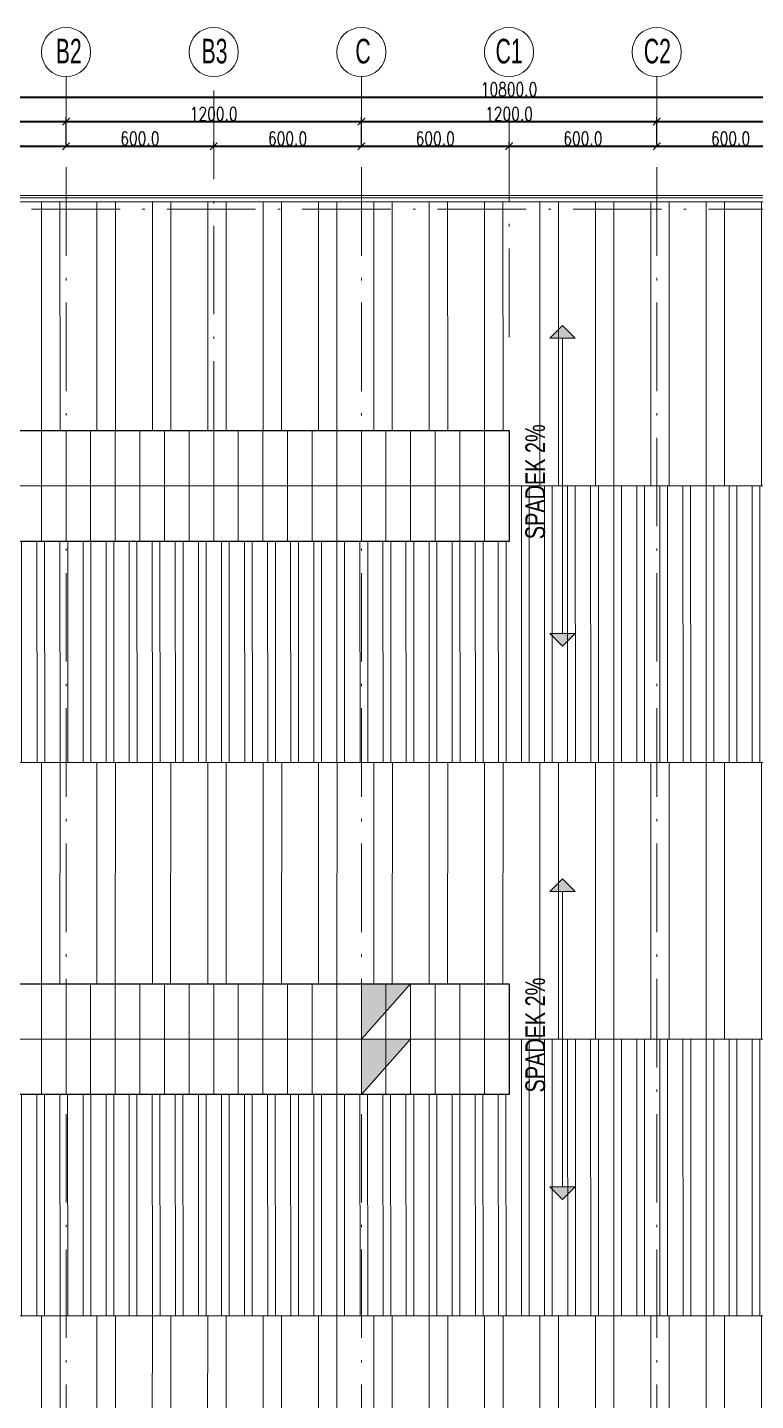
# Model space of a CAD drawing. Extents: x 6529560 to 6558080, y 5579316 to 5588131.
# Drawn here: x 6543302.3 to 6543331.9, y 5579559.8 to 5579615.6 of the extents above; entities that cross this region are included whole.
import ezdxf

# ---------------------------------------------------------------- set-up
doc = ezdxf.new("R2010")
doc.units = 0
doc.header["$MEASUREMENT"] = 0
doc.header["$PDSIZE"] = -5
doc.linetypes.add('ACAD_ISO10W100', pattern=[18, 12, -3, 0, -3])
doc.linetypes.add('GR_SOLID', pattern=[0])
doc.layers.get('0').update_dxf_attribs({"color": 2, "linetype": 'CONTINUOUS', "lineweight": 5})
doc.layers.get('Defpoints').update_dxf_attribs({"linetype": 'CONTINUOUS'})
doc.layers.add('06', color=6, linetype='CONTINUOUS')
doc.layers.add('arch_osie opisy', color=1, linetype='CONTINUOUS')
for name, color, linetype, lineweight in [('arch_opisy', 20, 'CONTINUOUS', 13), ('arch_osie', 181, 'CONTINUOUS', 5), ('arch_powierzchnia', 6, 'CONTINUOUS', 35), ('arch_sciany zewnętrzne', 94, 'CONTINUOUS', 18), ('arch_wymiary', 2, 'CONTINUOUS', 13), ('arch_zadaszenie', 76, 'CONTINUOUS', 15), ('arch_zadaszenie_raster', 76, 'CONTINUOUS', 15), ('RWA_N1', 30, 'GR_SOLID', 18)]:
    doc.layers.add(name, color=color, linetype=linetype, lineweight=lineweight)
doc.styles.get("Standard").update_dxf_attribs({"font": 'arial.ttf', "width": 0.75})
doc.styles.add('styl1', font='romans.shx', dxfattribs={"width": 0.75})
doc.dimstyles.new('wymiary hala', dxfattribs={"dimtxt": 0.55, "dimasz": 0.3, "dimexe": 0.18, "dimexo": 0.0625, "dimgap": 0.04, "dimtad": 1, "dimtoh": 1, "dimdec": 1, "dimlfac": 100, "dimzin": 0, "dimdsep": 46, "dimtxsty": 'styl1', "dimblk": 'ARCHTICK', "dimcen": 0.09, "dimadec": 0, "dimazin": 0, "dimtfac": 1, "dimtdec": 1, "dimtofl": 0, "dimtmove": 0, "dimatfit": 3, "dimldrblk": 'ARCHTICK', "dimfxl": 1, "dimtolj": 1, "dimtzin": 0, "dimarcsym": 0})
pattern_1 = [(90, (-75.1374, 0), (-2.25, 4e-16), []), (90, (-74.3874, 0.75), (-2.25, 4e-16), [])]
pattern_2 = [(90, (-75.1374, 0), (-0.9375, 2e-16), []), (90, (-74.8249, 0.3125), (-0.9375, 2e-16), [])]

# ---------------------------------------------------------------- blocks, each defined once
blk = doc.blocks.new('D2741')
at = {"layer": 'RWA_N1'}
for p, q in [((-139.017, 23.803, -6.54), (-136.767, 23.803, 0.799)), ((-139.017, 22.803, -6.54), (-136.767, 22.803, 0.799)), ((-139.017, 21.803, -6.54), (-136.767, 21.803, 0.799)), ((-139.017, 20.803, -6.54), (-136.767, 20.803, 0.799)), ((-139.017, 19.803, -6.54), (-136.767, 19.803, 0.799)), ((-139.017, 18.803, -6.54), (-136.767, 18.803, 0.799)), ((-139.017, 17.803, -6.54), (-136.767, 17.803, 0.799))]:
    blk.add_line(p, q, dxfattribs=at)
blk = doc.blocks.new('_ArchTick')
at = {"color": 0, "linetype": 'ByBlock', "const_width": 0.15}
blk.add_lwpolyline([(-0.5, -0.5), (0.5, 0.5)], dxfattribs=at)
blk = doc.blocks.new('*D169')
at = {"layer": 'arch_wymiary', "color": 0, "lineweight": -2, "transparency": 16777216}
for p, q in [((6543267.857, 5579610.83), (6543267.857, 5579612.96)), ((6543267.857, 5579612.78), (6543375.857, 5579612.78)), ((6543375.857, 5579610.843), (6543375.857, 5579612.96))]:
    blk.add_line(p, q, dxfattribs=at)
at = {"layer": 'Defpoints', "color": 0, "transparency": 16777216}
for p in [(6543375.857, 5579612.78), (6543267.857, 5579610.768), (6543375.857, 5579610.78)]:
    blk.add_point(p, dxfattribs=at)
at = {"layer": 'arch_wymiary', "color": 0, "lineweight": -2, "transparency": 16777216, "xscale": 0.3, "yscale": 0.3, "zscale": 0.3, "rotation": 180}
blk.add_blockref('_ArchTick', (6543267.857, 5579612.78), dxfattribs=at)
at = {"layer": 'arch_wymiary', "color": 0, "lineweight": -2, "transparency": 16777216, "xscale": 0.3, "yscale": 0.3, "zscale": 0.3}
blk.add_blockref('_ArchTick', (6543375.857, 5579612.78), dxfattribs=at)
at = {"layer": 'arch_wymiary', "color": 0, "transparency": 16777216, "insert": (6543321.857, 5579613.095), "char_height": 0.55, "attachment_point": 5, "style": 'styl1'}
blk.add_mtext('\\A1;10800.0', dxfattribs=at)
blk = doc.blocks.new('*D173')
at = {"layer": 'arch_wymiary', "color": 0, "lineweight": -2, "transparency": 16777216}
for p, q in [((6543327.857, 5579610.843), (6543327.857, 5579611.96)), ((6543339.857, 5579611.78), (6543327.857, 5579611.78)), ((6543339.857, 5579610.843), (6543339.857, 5579611.96))]:
    blk.add_line(p, q, dxfattribs=at)
at = {"layer": 'Defpoints', "color": 0, "transparency": 16777216}
for p in [(6543327.857, 5579611.78), (6543327.857, 5579610.78), (6543339.857, 5579610.78)]:
    blk.add_point(p, dxfattribs=at)
at = {"layer": 'arch_wymiary', "color": 0, "lineweight": -2, "transparency": 16777216, "xscale": 0.3, "yscale": 0.3, "zscale": 0.3, "rotation": 180}
blk.add_blockref('_ArchTick', (6543327.857, 5579611.78), dxfattribs=at)
at = {"layer": 'arch_wymiary', "color": 0, "lineweight": -2, "transparency": 16777216, "xscale": 0.3, "yscale": 0.3, "zscale": 0.3}
blk.add_blockref('_ArchTick', (6543339.857, 5579611.78), dxfattribs=at)
at = {"layer": 'arch_wymiary', "color": 0, "transparency": 16777216, "insert": (6543333.857, 5579612.095), "char_height": 0.55, "attachment_point": 5, "style": 'styl1'}
blk.add_mtext('\\A1;1200.0', dxfattribs=at)
blk = doc.blocks.new('*D174')
at = {"layer": 'arch_wymiary', "color": 0, "lineweight": -2, "transparency": 16777216}
for p, q in [((6543315.857, 5579610.843), (6543315.857, 5579611.96)), ((6543327.857, 5579611.78), (6543315.857, 5579611.78)), ((6543327.857, 5579610.843), (6543327.857, 5579611.96))]:
    blk.add_line(p, q, dxfattribs=at)
at = {"layer": 'Defpoints', "color": 0, "transparency": 16777216}
for p in [(6543315.857, 5579611.78), (6543315.857, 5579610.78), (6543327.857, 5579610.78)]:
    blk.add_point(p, dxfattribs=at)
at = {"layer": 'arch_wymiary', "color": 0, "lineweight": -2, "transparency": 16777216, "xscale": 0.3, "yscale": 0.3, "zscale": 0.3, "rotation": 180}
blk.add_blockref('_ArchTick', (6543315.857, 5579611.78), dxfattribs=at)
at = {"layer": 'arch_wymiary', "color": 0, "lineweight": -2, "transparency": 16777216, "xscale": 0.3, "yscale": 0.3, "zscale": 0.3}
blk.add_blockref('_ArchTick', (6543327.857, 5579611.78), dxfattribs=at)
at = {"layer": 'arch_wymiary', "color": 0, "transparency": 16777216, "insert": (6543321.857, 5579612.095), "char_height": 0.55, "attachment_point": 5, "style": 'styl1'}
blk.add_mtext('\\A1;1200.0', dxfattribs=at)
blk = doc.blocks.new('*D175')
at = {"layer": 'arch_wymiary', "color": 0, "lineweight": -2, "transparency": 16777216}
for p, q in [((6543303.857, 5579610.843), (6543303.857, 5579611.96)), ((6543315.857, 5579611.78), (6543303.857, 5579611.78)), ((6543315.857, 5579610.843), (6543315.857, 5579611.96))]:
    blk.add_line(p, q, dxfattribs=at)
at = {"layer": 'Defpoints', "color": 0, "transparency": 16777216}
for p in [(6543303.857, 5579611.78), (6543303.857, 5579610.78), (6543315.857, 5579610.78)]:
    blk.add_point(p, dxfattribs=at)
at = {"layer": 'arch_wymiary', "color": 0, "lineweight": -2, "transparency": 16777216, "xscale": 0.3, "yscale": 0.3, "zscale": 0.3, "rotation": 180}
blk.add_blockref('_ArchTick', (6543303.857, 5579611.78), dxfattribs=at)
at = {"layer": 'arch_wymiary', "color": 0, "lineweight": -2, "transparency": 16777216, "xscale": 0.3, "yscale": 0.3, "zscale": 0.3}
blk.add_blockref('_ArchTick', (6543315.857, 5579611.78), dxfattribs=at)
at = {"layer": 'arch_wymiary', "color": 0, "transparency": 16777216, "insert": (6543309.857, 5579612.095), "char_height": 0.55, "attachment_point": 5, "style": 'styl1'}
blk.add_mtext('\\A1;1200.0', dxfattribs=at)
blk = doc.blocks.new('*D176')
at = {"layer": 'arch_wymiary', "color": 0, "lineweight": -2, "transparency": 16777216}
for p, q in [((6543291.857, 5579610.83), (6543291.857, 5579611.96)), ((6543303.857, 5579611.78), (6543291.857, 5579611.78)), ((6543303.857, 5579610.843), (6543303.857, 5579611.96))]:
    blk.add_line(p, q, dxfattribs=at)
at = {"layer": 'Defpoints', "color": 0, "transparency": 16777216}
for p in [(6543291.857, 5579611.78), (6543291.857, 5579610.768), (6543303.857, 5579610.78)]:
    blk.add_point(p, dxfattribs=at)
at = {"layer": 'arch_wymiary', "color": 0, "lineweight": -2, "transparency": 16777216, "xscale": 0.3, "yscale": 0.3, "zscale": 0.3, "rotation": 180}
blk.add_blockref('_ArchTick', (6543291.857, 5579611.78), dxfattribs=at)
at = {"layer": 'arch_wymiary', "color": 0, "lineweight": -2, "transparency": 16777216, "xscale": 0.3, "yscale": 0.3, "zscale": 0.3}
blk.add_blockref('_ArchTick', (6543303.857, 5579611.78), dxfattribs=at)
at = {"layer": 'arch_wymiary', "color": 0, "transparency": 16777216, "insert": (6543297.857, 5579612.095), "char_height": 0.55, "attachment_point": 5, "style": 'styl1'}
blk.add_mtext('\\A1;1200.0', dxfattribs=at)
blk = doc.blocks.new('*D184')
at = {"layer": 'arch_wymiary', "color": 0, "lineweight": -2, "transparency": 16777216}
for p, q in [((6543297.857, 5579610.843), (6543297.857, 5579610.96)), ((6543297.857, 5579610.78), (6543303.857, 5579610.78)), ((6543303.857, 5579610.843), (6543303.857, 5579610.96))]:
    blk.add_line(p, q, dxfattribs=at)
at = {"layer": 'Defpoints', "color": 0, "transparency": 16777216}
for p in [(6543297.857, 5579610.78), (6543303.857, 5579610.78), (6543303.857, 5579610.78)]:
    blk.add_point(p, dxfattribs=at)
at = {"layer": 'arch_wymiary', "color": 0, "lineweight": -2, "transparency": 16777216, "xscale": 0.3, "yscale": 0.3, "zscale": 0.3, "rotation": 180}
blk.add_blockref('_ArchTick', (6543297.857, 5579610.78), dxfattribs=at)
at = {"layer": 'arch_wymiary', "color": 0, "lineweight": -2, "transparency": 16777216, "xscale": 0.3, "yscale": 0.3, "zscale": 0.3}
blk.add_blockref('_ArchTick', (6543303.857, 5579610.78), dxfattribs=at)
at = {"layer": 'arch_wymiary', "color": 0, "transparency": 16777216, "insert": (6543300.857, 5579611.095), "char_height": 0.55, "attachment_point": 5, "style": 'styl1'}
blk.add_mtext('\\A1;600.0', dxfattribs=at)
blk = doc.blocks.new('*D185')
at = {"layer": 'arch_wymiary', "color": 0, "lineweight": -2, "transparency": 16777216}
for p, q in [((6543303.857, 5579610.843), (6543303.857, 5579610.96)), ((6543303.857, 5579610.78), (6543309.857, 5579610.78)), ((6543309.857, 5579610.843), (6543309.857, 5579610.96))]:
    blk.add_line(p, q, dxfattribs=at)
at = {"layer": 'Defpoints', "color": 0, "transparency": 16777216}
for p in [(6543303.857, 5579610.78), (6543309.857, 5579610.78), (6543309.857, 5579610.78)]:
    blk.add_point(p, dxfattribs=at)
at = {"layer": 'arch_wymiary', "color": 0, "lineweight": -2, "transparency": 16777216, "xscale": 0.3, "yscale": 0.3, "zscale": 0.3, "rotation": 180}
blk.add_blockref('_ArchTick', (6543303.857, 5579610.78), dxfattribs=at)
at = {"layer": 'arch_wymiary', "color": 0, "lineweight": -2, "transparency": 16777216, "xscale": 0.3, "yscale": 0.3, "zscale": 0.3}
blk.add_blockref('_ArchTick', (6543309.857, 5579610.78), dxfattribs=at)
at = {"layer": 'arch_wymiary', "color": 0, "transparency": 16777216, "insert": (6543306.857, 5579611.095), "char_height": 0.55, "attachment_point": 5, "style": 'styl1'}
blk.add_mtext('\\A1;600.0', dxfattribs=at)
blk = doc.blocks.new('*D186')
at = {"layer": 'arch_wymiary', "color": 0, "lineweight": -2, "transparency": 16777216}
for p, q in [((6543309.857, 5579610.843), (6543309.857, 5579610.96)), ((6543309.857, 5579610.78), (6543315.857, 5579610.78)), ((6543315.857, 5579610.843), (6543315.857, 5579610.96))]:
    blk.add_line(p, q, dxfattribs=at)
at = {"layer": 'Defpoints', "color": 0, "transparency": 16777216}
for p in [(6543309.857, 5579610.78), (6543315.857, 5579610.78), (6543315.857, 5579610.78)]:
    blk.add_point(p, dxfattribs=at)
at = {"layer": 'arch_wymiary', "color": 0, "lineweight": -2, "transparency": 16777216, "xscale": 0.3, "yscale": 0.3, "zscale": 0.3, "rotation": 180}
blk.add_blockref('_ArchTick', (6543309.857, 5579610.78), dxfattribs=at)
at = {"layer": 'arch_wymiary', "color": 0, "lineweight": -2, "transparency": 16777216, "xscale": 0.3, "yscale": 0.3, "zscale": 0.3}
blk.add_blockref('_ArchTick', (6543315.857, 5579610.78), dxfattribs=at)
at = {"layer": 'arch_wymiary', "color": 0, "transparency": 16777216, "insert": (6543312.857, 5579611.095), "char_height": 0.55, "attachment_point": 5, "style": 'styl1'}
blk.add_mtext('\\A1;600.0', dxfattribs=at)
blk = doc.blocks.new('*D187')
at = {"layer": 'arch_wymiary', "color": 0, "lineweight": -2, "transparency": 16777216}
for p, q in [((6543315.857, 5579610.843), (6543315.857, 5579610.96)), ((6543315.857, 5579610.78), (6543321.857, 5579610.78)), ((6543321.857, 5579610.843), (6543321.857, 5579610.96))]:
    blk.add_line(p, q, dxfattribs=at)
at = {"layer": 'Defpoints', "color": 0, "transparency": 16777216}
for p in [(6543315.857, 5579610.78), (6543321.857, 5579610.78), (6543321.857, 5579610.78)]:
    blk.add_point(p, dxfattribs=at)
at = {"layer": 'arch_wymiary', "color": 0, "lineweight": -2, "transparency": 16777216, "xscale": 0.3, "yscale": 0.3, "zscale": 0.3, "rotation": 180}
blk.add_blockref('_ArchTick', (6543315.857, 5579610.78), dxfattribs=at)
at = {"layer": 'arch_wymiary', "color": 0, "lineweight": -2, "transparency": 16777216, "xscale": 0.3, "yscale": 0.3, "zscale": 0.3}
blk.add_blockref('_ArchTick', (6543321.857, 5579610.78), dxfattribs=at)
at = {"layer": 'arch_wymiary', "color": 0, "transparency": 16777216, "insert": (6543318.857, 5579611.095), "char_height": 0.55, "attachment_point": 5, "style": 'styl1'}
blk.add_mtext('\\A1;600.0', dxfattribs=at)
blk = doc.blocks.new('*D188')
at = {"layer": 'arch_wymiary', "color": 0, "lineweight": -2, "transparency": 16777216}
for p, q in [((6543321.857, 5579610.843), (6543321.857, 5579610.96)), ((6543321.857, 5579610.78), (6543327.857, 5579610.78)), ((6543327.857, 5579610.843), (6543327.857, 5579610.96))]:
    blk.add_line(p, q, dxfattribs=at)
at = {"layer": 'Defpoints', "color": 0, "transparency": 16777216}
for p in [(6543321.857, 5579610.78), (6543327.857, 5579610.78), (6543327.857, 5579610.78)]:
    blk.add_point(p, dxfattribs=at)
at = {"layer": 'arch_wymiary', "color": 0, "lineweight": -2, "transparency": 16777216, "xscale": 0.3, "yscale": 0.3, "zscale": 0.3, "rotation": 180}
blk.add_blockref('_ArchTick', (6543321.857, 5579610.78), dxfattribs=at)
at = {"layer": 'arch_wymiary', "color": 0, "lineweight": -2, "transparency": 16777216, "xscale": 0.3, "yscale": 0.3, "zscale": 0.3}
blk.add_blockref('_ArchTick', (6543327.857, 5579610.78), dxfattribs=at)
at = {"layer": 'arch_wymiary', "color": 0, "transparency": 16777216, "insert": (6543324.857, 5579611.095), "char_height": 0.55, "attachment_point": 5, "style": 'styl1'}
blk.add_mtext('\\A1;600.0', dxfattribs=at)
blk = doc.blocks.new('*D189')
at = {"layer": 'arch_wymiary', "color": 0, "lineweight": -2, "transparency": 16777216}
for p, q in [((6543327.857, 5579610.843), (6543327.857, 5579610.96)), ((6543327.857, 5579610.78), (6543333.857, 5579610.78)), ((6543333.857, 5579610.843), (6543333.857, 5579610.96))]:
    blk.add_line(p, q, dxfattribs=at)
at = {"layer": 'Defpoints', "color": 0, "transparency": 16777216}
for p in [(6543327.857, 5579610.78), (6543333.857, 5579610.78), (6543333.857, 5579610.78)]:
    blk.add_point(p, dxfattribs=at)
at = {"layer": 'arch_wymiary', "color": 0, "lineweight": -2, "transparency": 16777216, "xscale": 0.3, "yscale": 0.3, "zscale": 0.3, "rotation": 180}
blk.add_blockref('_ArchTick', (6543327.857, 5579610.78), dxfattribs=at)
at = {"layer": 'arch_wymiary', "color": 0, "lineweight": -2, "transparency": 16777216, "xscale": 0.3, "yscale": 0.3, "zscale": 0.3}
blk.add_blockref('_ArchTick', (6543333.857, 5579610.78), dxfattribs=at)
at = {"layer": 'arch_wymiary', "color": 0, "transparency": 16777216, "insert": (6543330.857, 5579611.095), "char_height": 0.55, "attachment_point": 5, "style": 'styl1'}
blk.add_mtext('\\A1;600.0', dxfattribs=at)

msp = doc.modelspace()

# ---------------------------------------------------------------- hatches: boundary and pattern name
at = {"layer": 'arch_opisy', "linetype": 'GR_SOLID'}
for points in [[(6543323.5091, 5579602.9711), (6543324.0262, 5579603.4883), (6543324.5434, 5579602.9711)], [(6543323.5091, 5579590.9711), (6543324.0262, 5579590.454), (6543324.5434, 5579590.9711)], [(6543323.5114, 5579580.4716), (6543324.0285, 5579580.9888), (6543324.5457, 5579580.4716)], [(6543323.5114, 5579568.4716), (6543324.0285, 5579567.9545), (6543324.5457, 5579568.4716)]]:
    msp.add_hatch(color=8, dxfattribs=at).paths.add_polyline_path(points)
at = {"layer": 'arch_zadaszenie_raster'}
h = msp.add_hatch(dxfattribs=at)
h.set_pattern_fill('ANSI32,_O', color=256, scale=6, angle=45)
h.set_pattern_definition(pattern_1)
h.paths.add_polyline_path([(6543267.5571, 5579608.5202), (6543376.1571, 5579608.5202), (6543376.1571, 5579596.9702), (6543267.5571, 5579596.9702)])
h.paths.add_polyline_path([(6543357.8771, 5579602.7262), (6543360.4371, 5579602.7262), (6543360.4371, 5579600.8662), (6543357.8771, 5579600.8662)], flags=16)
h.paths.add_polyline_path([(6543345.8771, 5579602.7267), (6543348.4371, 5579602.7267), (6543348.4371, 5579600.8667), (6543345.8771, 5579600.8667)], flags=16)
h.paths.add_polyline_path([(6543333.8771, 5579602.7262), (6543336.4371, 5579602.7262), (6543336.4371, 5579600.8662), (6543333.8771, 5579600.8662)], flags=16)
h.paths.add_polyline_path([(6543282.8571, 5579599.2202), (6543321.8571, 5579599.2202), (6543321.8571, 5579596.9702), (6543282.8571, 5579596.9702)])
h = msp.add_hatch(dxfattribs=at)
h.set_pattern_fill('ANSI32,_O', color=256, scale=2.5, angle=45)
h.set_pattern_definition(pattern_2)
h.paths.add_polyline_path([(6543376.1571, 5579596.9697), (6543267.5571, 5579596.9697), (6543267.5571, 5579585.7202), (6543376.1571, 5579585.7202)])
h.paths.add_polyline_path([(6543339.8771, 5579593.0739), (6543342.4371, 5579593.0739), (6543342.4371, 5579591.2139), (6543339.8771, 5579591.2139)], flags=16)
h.paths.add_polyline_path([(6543351.8771, 5579593.0739), (6543354.4371, 5579593.0739), (6543354.4371, 5579591.2139), (6543351.8771, 5579591.2139)], flags=16)
h.paths.add_polyline_path([(6543363.8771, 5579593.0739), (6543366.4371, 5579593.0739), (6543366.4371, 5579591.2139), (6543363.8771, 5579591.2139)], flags=16)
h.paths.add_polyline_path([(6543282.8571, 5579596.9702), (6543321.8571, 5579596.9702), (6543321.8571, 5579594.7124), (6543282.8571, 5579594.7124)])
h = msp.add_hatch(dxfattribs=at)
h.set_pattern_fill('ANSI32,_O', color=256, scale=6, angle=45)
h.set_pattern_definition(pattern_1)
h.paths.add_polyline_path([(6543267.5571, 5579585.7199), (6543376.1571, 5579585.7199), (6543376.1571, 5579574.4702), (6543267.5571, 5579574.4702)])
h.paths.add_polyline_path([(6543357.8771, 5579580.2262), (6543360.4371, 5579580.2262), (6543360.4371, 5579578.3662), (6543357.8771, 5579578.3662)], flags=16)
h.paths.add_polyline_path([(6543345.8771, 5579580.2267), (6543348.4371, 5579580.2267), (6543348.4371, 5579578.3667), (6543345.8771, 5579578.3667)], flags=16)
h.paths.add_polyline_path([(6543333.8771, 5579580.2262), (6543336.4371, 5579580.2262), (6543336.4371, 5579578.3662), (6543333.8771, 5579578.3662)], flags=16)
h.paths.add_polyline_path([(6543282.8571, 5579576.7203), (6543321.8571, 5579576.7194), (6543321.8571, 5579574.4702), (6543282.8571, 5579574.4712)], flags=16)
h = msp.add_hatch(dxfattribs=at)
h.set_pattern_fill('ANSI32,_O', color=256, scale=2.5, angle=45)
h.set_pattern_definition(pattern_2)
h.paths.add_polyline_path([(6543376.1571, 5579574.4702), (6543267.5571, 5579574.4702), (6543267.5571, 5579563.2202), (6543376.1571, 5579563.2202)])
h.paths.add_polyline_path([(6543339.8771, 5579570.5739), (6543342.4371, 5579570.5739), (6543342.4371, 5579568.7139), (6543339.8771, 5579568.7139)], flags=16)
h.paths.add_polyline_path([(6543351.8771, 5579570.5739), (6543354.4371, 5579570.5739), (6543354.4371, 5579568.7139), (6543351.8771, 5579568.7139)], flags=16)
h.paths.add_polyline_path([(6543363.8771, 5579570.5739), (6543366.4371, 5579570.5739), (6543366.4371, 5579568.7139), (6543363.8771, 5579568.7139)], flags=16)
h.paths.add_polyline_path([(6543282.8571, 5579574.4712), (6543321.8571, 5579574.4702), (6543321.8571, 5579572.2193), (6543282.8571, 5579572.2202)])
h = msp.add_hatch(dxfattribs=at)
h.set_pattern_fill('ANSI32,_O', color=256, scale=6, angle=45)
h.set_pattern_definition(pattern_1)
h.paths.add_polyline_path([(6543267.5571, 5579563.2196), (6543376.1571, 5579563.2196), (6543376.1571, 5579551.9702), (6543267.5571, 5579551.9702)])
h.paths.add_polyline_path([(6543357.8771, 5579557.7262), (6543360.4371, 5579557.7262), (6543360.4371, 5579555.8662), (6543357.8771, 5579555.8662)], flags=16)
h.paths.add_polyline_path([(6543345.8771, 5579557.7267), (6543348.4371, 5579557.7267), (6543348.4371, 5579555.8667), (6543345.8771, 5579555.8667)], flags=16)
h.paths.add_polyline_path([(6543333.8771, 5579557.7265), (6543336.4371, 5579557.7265), (6543336.4371, 5579555.8665), (6543333.8771, 5579555.8665)], flags=16)
h.paths.add_polyline_path([(6543282.8571, 5579554.2197), (6543321.8571, 5579554.2197), (6543321.8571, 5579551.9702), (6543282.8571, 5579551.9702)])

# ---------------------------------------------------------------- linework, layer by layer
at = {"layer": '06', "elevation": -7.3391}
for points in [[(6543282.8571, 5579599.2202), (6543321.8571, 5579599.2202), (6543321.8571, 5579594.7124), (6543282.8571, 5579594.7124)], [(6543282.8571, 5579576.7202), (6543321.8571, 5579576.7202), (6543321.8571, 5579572.2202), (6543282.8571, 5579572.2202)]]:
    msp.add_lwpolyline(points, close=True, dxfattribs=at)
at = {"layer": 'arch_opisy', "color": 8}
for p, q in [((6543324.0262, 5579596.9711), (6543324.0262, 5579602.9711)), ((6543324.0262, 5579596.9711), (6543324.0262, 5579590.9711)), ((6543324.0285, 5579574.4716), (6543324.0285, 5579580.4716)), ((6543324.0285, 5579574.4716), (6543324.0285, 5579568.4716))]:
    msp.add_line(p, q, dxfattribs=at)
at = {"layer": 'arch_opisy', "color": 8, "extrusion": (0, 0, -1)}
for points in [[(-6543323.5091, 5579602.9711), (-6543324.5434, 5579602.9711), (-6543324.0262, 5579603.4883), (-6543323.5091, 5579602.9711)], [(-6543323.5091, 5579590.9711), (-6543324.5434, 5579590.9711), (-6543324.0262, 5579590.454), (-6543323.5091, 5579590.9711)], [(-6543323.5114, 5579580.4716), (-6543324.5457, 5579580.4716), (-6543324.0285, 5579580.9888), (-6543323.5114, 5579580.4716)], [(-6543323.5114, 5579568.4716), (-6543324.5457, 5579568.4716), (-6543324.0285, 5579567.9545), (-6543323.5114, 5579568.4716)]]:
    msp.add_lwpolyline(points, dxfattribs=at)
at = {"layer": 'arch_osie', "linetype": 'ACAD_ISO10W100', "ltscale": 0.3, "extrusion": (-4.94832e-09, -8.0265e-10, 1)}
for points in [[(6543303.8571, 5579501.825), (6543303.8571, 5579613.6084)], [(6543309.8571, 5579598.4452), (6543309.8571, 5579613.6084)], [(6543315.8571, 5579501.825), (6543315.8571, 5579613.6084)], [(6543321.8571, 5579603.0202), (6543321.8571, 5579613.6084)], [(6543327.8571, 5579501.825), (6543327.8571, 5579613.6084)], [(6543258.4571, 5579608.2202), (6543385.2571, 5579608.2202)], [(6543258.4571, 5579585.7201), (6543385.2571, 5579585.7201)], [(6543258.4571, 5579563.2202), (6543385.2571, 5579563.2202)]]:
    msp.add_lwpolyline(points, dxfattribs=at)
at = {"layer": 'arch_osie'}
for centre in [(6543303.8571, 5579614.6084, 6.5405), (6543309.8571, 5579614.6084, 6.5405), (6543315.8571, 5579614.6084, 6.5405), (6543321.8571, 5579614.6084, 6.5405), (6543327.8571, 5579614.6084, 6.5405)]:
    msp.add_circle(centre, 1, dxfattribs=at)
at = {"layer": 'arch_powierzchnia'}
for points in [[(6543263.2971, 5579612.7802), (6543380.4171, 5579612.7802), (6543380.4171, 5579502.4102), (6543263.2971, 5579502.4102)], [(6543264.2971, 5579611.7802), (6543379.4171, 5579611.7802), (6543379.4171, 5579503.4102), (6543264.2971, 5579503.4102)], [(6543265.2971, 5579610.7802), (6543378.4171, 5579610.7802), (6543378.4171, 5579504.4102), (6543265.2971, 5579504.4102)]]:
    msp.add_lwpolyline(points, close=True, dxfattribs=at)
at = {"layer": 'arch_sciany zewnętrzne'}
for points in [[(6543267.2971, 5579608.7802), (6543376.4171, 5579608.7802), (6543376.4171, 5579506.4102), (6543267.2971, 5579506.4102)], [(6543267.3972, 5579608.6802), (6543267.3972, 5579517.9701), (6543376.3171, 5579517.9701), (6543376.3171, 5579608.6802)], [(6543267.5572, 5579608.5202), (6543267.5572, 5579518.2102), (6543376.1571, 5579518.2102), (6543376.1571, 5579608.5202)]]:
    msp.add_lwpolyline(points, close=True, dxfattribs=at)
at = {"layer": 'arch_zadaszenie'}
for points in [[(6543267.5571, 5579608.5202), (6543376.1571, 5579608.5202), (6543376.1571, 5579596.9702), (6543267.5571, 5579596.9702)], [(6543376.1571, 5579596.9697), (6543267.5571, 5579596.9697), (6543267.5571, 5579585.7202), (6543376.1571, 5579585.7202)], [(6543267.5571, 5579585.7199), (6543376.1571, 5579585.7199), (6543376.1571, 5579574.4702), (6543267.5571, 5579574.4702)], [(6543376.1571, 5579574.4702), (6543267.5571, 5579574.4702), (6543267.5571, 5579563.2202), (6543376.1571, 5579563.2202)], [(6543267.5571, 5579563.2196), (6543376.1571, 5579563.2196), (6543376.1571, 5579551.9702), (6543267.5571, 5579551.9702)]]:
    msp.add_lwpolyline(points, close=True, dxfattribs=at)
at = {"layer": 'arch_zadaszenie', "elevation": -7.3391}
for points in [[(6543282.8571, 5579599.2202), (6543321.8571, 5579599.2202), (6543321.8571, 5579596.9702), (6543282.8571, 5579596.9702)], [(6543282.8571, 5579596.9702), (6543321.8571, 5579596.9702), (6543321.8571, 5579594.7124), (6543282.8571, 5579594.7124)], [(6543282.8571, 5579576.7203), (6543321.8571, 5579576.7194), (6543321.8571, 5579574.4702), (6543282.8571, 5579574.4712)], [(6543282.8571, 5579574.4712), (6543321.8571, 5579574.4702), (6543321.8571, 5579572.2193), (6543282.8571, 5579572.2202)]]:
    msp.add_lwpolyline(points, close=True, dxfattribs=at)
at = {"layer": 'RWA_N1'}
for points in [[(6543297.8571, 5579596.9702), (6543303.8571, 5579596.9702), (6543303.8571, 5579599.2202), (6543297.8571, 5579599.2202), (6543297.8571, 5579596.9702)], [(6543303.8571, 5579596.9702), (6543309.8571, 5579596.9702), (6543309.8571, 5579599.2202), (6543303.8571, 5579599.2202), (6543303.8571, 5579596.9702)], [(6543309.8571, 5579596.9702), (6543315.8571, 5579596.9702), (6543315.8571, 5579599.2202), (6543309.8571, 5579599.2202), (6543309.8571, 5579596.9702)], [(6543315.8571, 5579596.9702), (6543321.8571, 5579596.9702), (6543321.8571, 5579599.2202), (6543315.8571, 5579599.2202), (6543315.8571, 5579596.9702)], [(6543297.8571, 5579594.7124), (6543303.8571, 5579594.7124), (6543303.8571, 5579596.9702), (6543297.8571, 5579596.9702), (6543297.8571, 5579594.7124)], [(6543303.8571, 5579594.7124), (6543309.8571, 5579594.7124), (6543309.8571, 5579596.9702), (6543303.8571, 5579596.9702), (6543303.8571, 5579594.7124)], [(6543309.8571, 5579594.7124), (6543315.8571, 5579594.7124), (6543315.8571, 5579596.9702), (6543309.8571, 5579596.9702), (6543309.8571, 5579594.7124)], [(6543315.8571, 5579594.7124), (6543321.8571, 5579594.7124), (6543321.8571, 5579596.9702), (6543315.8571, 5579596.9702), (6543315.8571, 5579594.7124)], [(6543297.8571, 5579574.4702), (6543303.8571, 5579574.4702), (6543303.8571, 5579576.7194), (6543297.8571, 5579576.7194), (6543297.8571, 5579574.4702)], [(6543303.8571, 5579574.4702), (6543309.8571, 5579574.4702), (6543309.8571, 5579576.7194), (6543303.8571, 5579576.7194), (6543303.8571, 5579574.4702)], [(6543309.8571, 5579574.4702), (6543315.8571, 5579574.4702), (6543315.8571, 5579576.7194), (6543309.8571, 5579576.7194), (6543309.8571, 5579574.4702)], [(6543315.8571, 5579574.4702), (6543321.8571, 5579574.4702), (6543321.8571, 5579576.7194), (6543315.8571, 5579576.7194), (6543315.8571, 5579574.4702)], [(6543297.8571, 5579572.2193), (6543303.8571, 5579572.2193), (6543303.8571, 5579574.4702), (6543297.8571, 5579574.4702), (6543297.8571, 5579572.2193)], [(6543303.8571, 5579572.2193), (6543309.8571, 5579572.2193), (6543309.8571, 5579574.4702), (6543303.8571, 5579574.4702), (6543303.8571, 5579572.2193)], [(6543309.8571, 5579572.2193), (6543315.8571, 5579572.2193), (6543315.8571, 5579574.4702), (6543309.8571, 5579574.4702), (6543309.8571, 5579572.2193)], [(6543315.8571, 5579572.2193), (6543321.8571, 5579572.2193), (6543321.8571, 5579574.4702), (6543315.8571, 5579574.4702), (6543315.8571, 5579572.2193)]]:
    msp.add_lwpolyline(points, dxfattribs=at)
at = {"layer": 'RWA_N1', "extrusion": (0, 0, -1)}
for points in [[(-6543317.8571, 5579576.7194), (-6543315.8571, 5579574.4702), (-6543315.8571, 5579576.7194), (-6543317.8571, 5579576.7194)], [(-6543317.8571, 5579574.4702), (-6543315.8571, 5579572.2193), (-6543315.8571, 5579574.4702), (-6543317.8571, 5579574.4702)]]:
    msp.add_lwpolyline(points, dxfattribs=at)
for points in [[(-6543317.8571, 5579576.7194, 0.8355), (-6543315.8571, 5579574.4702, 0.8355), (-6543317.8571, 5579576.7194, 0.8355), (-6543315.8571, 5579576.7194, 0.8355)], [(-6543317.8571, 5579574.4702, 0.7986), (-6543315.8571, 5579572.2193, 0.7986), (-6543317.8571, 5579574.4702, 0.7986), (-6543315.8571, 5579574.4702, 0.7986)]]:
    msp.add_solid(points, dxfattribs=at)

# ---------------------------------------------------------------- block references
at = {"layer": 'RWA_N1', "rotation": 90}
for p in [(6543321.6602, 5579735.9872, -8.1377), (6543327.6602, 5579735.9872, -8.1377), (6543333.6602, 5579735.9872, -8.1377), (6543339.6602, 5579735.9872, -8.1377), (6543321.6602, 5579733.7368, -0.7986), (6543327.6602, 5579733.7368, -0.7986), (6543333.6602, 5579733.7368, -0.7986), (6543339.6602, 5579733.7368, -0.7986), (6543321.6602, 5579713.4864, 6.5405), (6543327.6602, 5579713.4864, 6.5405), (6543333.6602, 5579713.4864, 6.5405), (6543339.6602, 5579713.4864, 6.5405), (6543321.6602, 5579711.2368, -0.7986), (6543327.6602, 5579711.2368, -0.7986), (6543333.6602, 5579711.2368, -0.7986), (6543339.6602, 5579711.2368, -0.7986)]:
    msp.add_blockref('D2741', p, dxfattribs=at)

# ---------------------------------------------------------------- texts
at = {"layer": 'arch_opisy', "color": 8, "width": 0.722959}
for p in [(6543323.3198, 5579594.8021, 21.2187), (6543323.3221, 5579572.3026, 28.5578)]:
    msp.add_text('SPADEK 2%', height=0.8, rotation=90, dxfattribs=at).set_placement(p)
at = {"layer": 'arch_osie opisy', "char_height": 1, "width": 1.5, "attachment_point": 1}
for s, insert in [('{\\fArial Narrow|b0|i0|c238|p34;B2}', (6543303.443, 5579615.1464, 6.5405)), ('{\\fArial Narrow|b0|i0|c238|p34;B3}', (6543309.3656, 5579615.1464, 6.5405)), ('{\\fArial Narrow|b0|i0|c238|p34;C}', (6543315.6148, 5579615.1464, 6.5405)), ('{\\fArial Narrow|b0|i0|c238|p34;C1}', (6543321.3105, 5579615.1464, 6.5405)), ('{\\fArial Narrow|b0|i0|c238|p34;C2}', (6543327.3355, 5579615.1464, 6.5405))]:
    msp.add_mtext(s, dxfattribs=dict(at, insert=insert))

# ---------------------------------------------------------------- dimensions: what is measured, and where the dimension line sits
at = {"layer": 'arch_wymiary'}
dim = msp.add_linear_dim(base=(6543375.8571, 5579612.7802), p1=(6543267.8571, 5579610.7677, 6.5405), p2=(6543375.8571, 5579610.7802, 6.5405), dimstyle='wymiary hala', dxfattribs=at)
dim.commit()
dim.dimension.update_dxf_attribs({"geometry": '*D169', "text_midpoint": (6543321.8571, 5579613.0952)})
for base, p1, p2, picture, middle in [((6543291.8571, 5579611.7802), (6543303.8571, 5579610.7802, 6.5405), (6543291.8571, 5579610.7677, 6.5405), '*D176', (6543297.8571, 5579612.0952)), ((6543303.8571, 5579611.7802), (6543315.8571, 5579610.7802, 6.5405), (6543303.8571, 5579610.7802, 6.5405), '*D175', (6543309.8571, 5579612.0952)), ((6543315.8571, 5579611.7802), (6543327.8571, 5579610.7802, 6.5405), (6543315.8571, 5579610.7802, 6.5405), '*D174', (6543321.8571, 5579612.0952)), ((6543327.8571, 5579611.7802), (6543339.8571, 5579610.7802, 6.5405), (6543327.8571, 5579610.7802, 6.5405), '*D173', (6543333.8571, 5579612.0952)), ((6543303.8571, 5579610.7802), (6543297.8571, 5579610.7802, 6.5405), (6543303.8571, 5579610.7802, 6.5405), '*D184', (6543300.8571, 5579611.0952)), ((6543309.8571, 5579610.7802), (6543303.8571, 5579610.7802, 6.5405), (6543309.8571, 5579610.7802, 6.5405), '*D185', (6543306.8571, 5579611.0952)), ((6543315.8571, 5579610.7802), (6543309.8571, 5579610.7802, 6.5405), (6543315.8571, 5579610.7802), '*D186', (6543312.8571, 5579611.0952)), ((6543321.8571, 5579610.7802), (6543315.8571, 5579610.7802), (6543321.8571, 5579610.7802, 6.5405), '*D187', (6543318.8571, 5579611.0952)), ((6543327.8571, 5579610.7802), (6543321.8571, 5579610.7802, 6.5405), (6543327.8571, 5579610.7802, 6.5405), '*D188', (6543324.8571, 5579611.0952)), ((6543333.8571, 5579610.7802), (6543327.8571, 5579610.7802, 6.5405), (6543333.8571, 5579610.7802, 6.5405), '*D189', (6543330.8571, 5579611.0952))]:
    dim = msp.add_linear_dim(base=base, p1=p1, p2=p2, dimstyle='wymiary hala', override={"dimtmove": 1}, dxfattribs=at)
    dim.commit()
    dim.dimension.update_dxf_attribs({"geometry": picture, "text_midpoint": middle})

doc.saveas('drawing.dxf')
